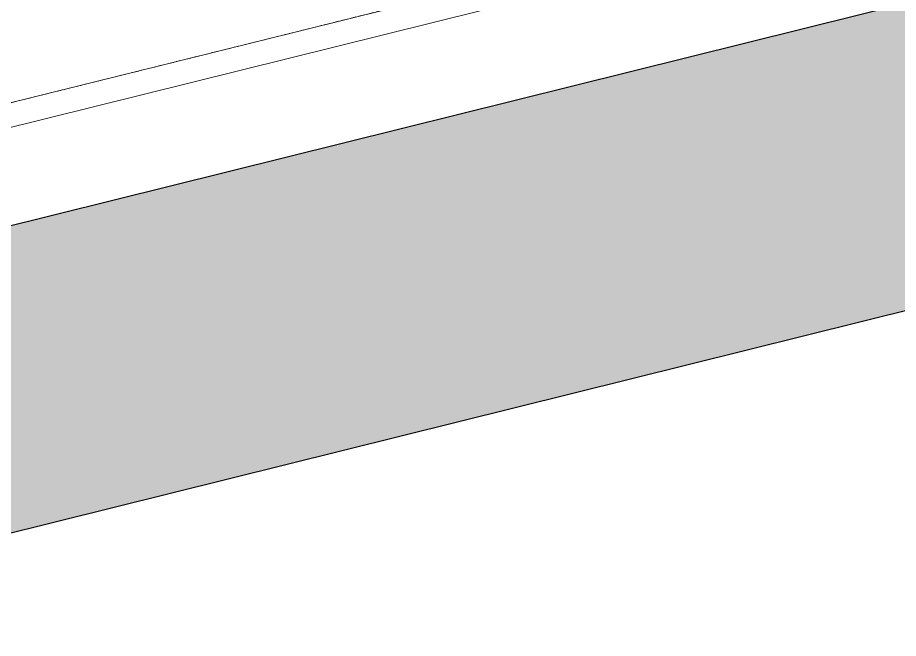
# Model space of a CAD drawing. Header units: inches. Extents: x 122939 to 389145, y 29603 to 574065.
# Drawn here: x 351378 to 352115, y 508173 to 508694 of the extents above; entities that cross this region are included whole.
import ezdxf

# ---------------------------------------------------------------- set-up
doc = ezdxf.new("R2010")
doc.units = ezdxf.units.IN
doc.header["$MEASUREMENT"] = 0
doc.linetypes.add('DASHED', pattern=[0.75, 0.5, -0.25])
doc.linetypes.add('HIDDEN', pattern=[0.375, 0.25, -0.125])
doc.layers.add('A-FLOR-TIL1', color=6, linetype='Continuous', lineweight=18)
for name, color, linetype in [('A-Hidden', 8, 'HIDDEN'), ('A-WALL', 7, 'Continuous'), ('Calliper_wall hatch_CHB', 8, 'Continuous')]:
    doc.layers.add(name, color=color, linetype=linetype)

msp = doc.modelspace()

# ---------------------------------------------------------------- hatches: boundary and pattern name
at = {"layer": 'Calliper_wall hatch_CHB', "ltscale": 300}
h = msp.add_hatch(dxfattribs=at)
h.set_pattern_fill('AR-CONC', color=256, scale=10, style=0)
h.set_pattern_definition([(63.971423, (252734.533, 457684.53), (71.11917, 11.227812), [7.5, -82.5]), (8.97142, (252734.53, 457684.53), (-31.625426, 69.643965), [6, -66]), (114.42287, (252740.46, 457685.464), (39.493744, 80.871776), [6.37402, -70.11421]), (60.15562, (252729.7, 457703.94), (107.5631, 9.70499), [11.25, -123.75]), (110.60706, (252738.67, 457704.75), (67.1822, 117.09634), [9.56103, -105.17138]), (5.15559, (252729.7, 457703.94), (67.1822, 117.09634), [9, -99]), (34.971423, (252740.616, 457701.5), (67.645578, -24.659192), [7.5, -82.5]), (339.97142, (252740.616, 457701.5), (6.103844, 76.244295), [6, -66]), (85.42287, (252746.25, 457699.444), (73.74942, 51.585102), [6.37402, -70.11421]), (51.471423, (252734.533, 457684.53), (-6.857308, 32.598146), [0, -65.2, 0, -67, 0, -66.25]), (21.471423, (252734.533, 457684.53), (16.006101, 44.62585), [0, -38.2, 0, -63.7, 0, -25.25]), (341.471423, (252712.893, 457679.145), (52.3475577, 10.6997366), [0, -25, 0, -78, 0, -103.5]), (331.471423, (252703.19, 457676.73), (54.17642, 23.794676), [0, -32.5, 0, -51.8, 0, -73.5])])
h.paths.add_polyline_path([(355716.058, 509342.26), (355655.699, 509584.864), (350135.897, 508211.547), (350196.256, 507968.942)])

# ---------------------------------------------------------------- linework, layer by layer
at = {"layer": 'A-FLOR-TIL1'}
for p, q in [((350111.753, 508308.588, 0), (355313.238, 509602.709, 0)), ((350116.582, 508289.18, 0), (355318.067, 509583.3, 0))]:
    msp.add_line(p, q, dxfattribs=at)
at = {"layer": 'A-Hidden', "linetype": 'DASHED', "lineweight": 0, "ltscale": 10}
msp.add_line((349611.102, 508184.027, 0), (357525.084, 510153.012, 0), dxfattribs=at)
at = {"layer": 'A-WALL'}
for p, q in [((355655.699, 509584.864, 0), (350135.897, 508211.547, 0.001)), ((355716.058, 509342.26, 0), (350196.256, 507968.942, 0.001))]:
    msp.add_line(p, q, dxfattribs=at)

doc.saveas('drawing.dxf')
